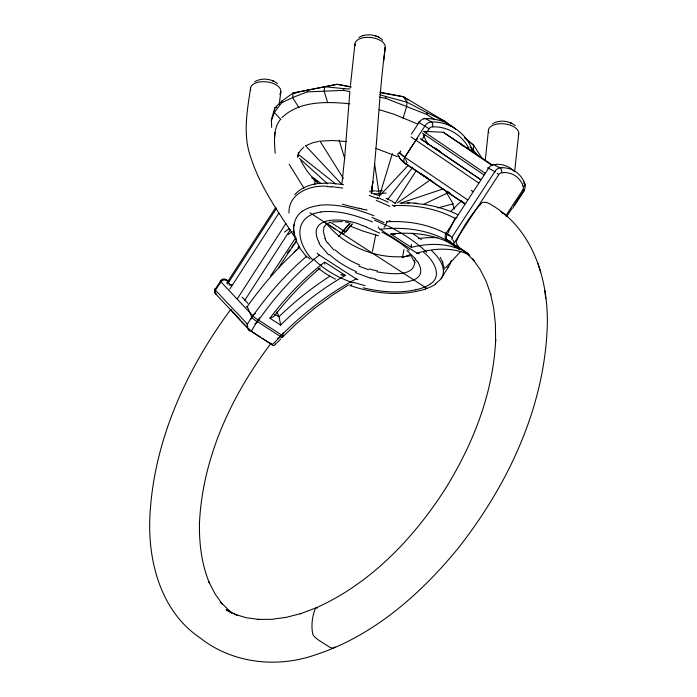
<?xml version="1.0" encoding="UTF-8"?>
<svg xmlns="http://www.w3.org/2000/svg" width="697" height="697" viewBox="0 0 697 697"><rect width="100%" height="100%" fill="white"/><g stroke="black" fill="none" stroke-linecap="round" stroke-linejoin="round"><path stroke-width="1.05" d="M274.923 314.678L274.801 315.244C287.713 299.048 301.801 283.723 317.579 270.253L317.179 270.593L320.359 267.962M324.706 264.172L324.715 263.161M411.317 245.536L411.335 247.374L414.811 246.572A216.305 110.004 -58.3 0 1 457.206 248.306L459.41 249.16L446.01 241.057M289.028 213.012C288.027 193.2 311.071 184.478 327.712 186.413M317.78 183.555C309.337 184.74 300.573 187.981 294.822 194.663M275.176 153.253C274.409 141.961 272.832 129.067 280.325 119.544M274.583 137.736L274.766 135.305M274.784 134.983L274.966 132.552M349.816 92.222L344.745 156.938L341.826 184.6M314.704 184.836L314.966 180.697L317.754 182.44L317.318 182.013A7.597 0.871 37.6 0 0 316.682 181.508L312.753 178.441M350.434 85.4L354.939 43.902M518.751 133.58L514.787 170.181M488.431 130.252L485.278 160.293M385.241 47.448C378.706 95.628 377.608 144.34 371.518 192.564L372.825 181.708L371.431 193.348M271.638 127.377L271.438 119.361L274.827 107.904L281.928 100.978L293.132 93.032L337.2 84.293L351.096 86.811M271.238 121.121L274.304 112.452L281.727 102.694L281.928 100.978M350.957 87.125L337.2 84.293L293.132 93.032L292.609 97.58L298.961 107.686M298.307 152.687L297.732 157.226L298.055 155.475M281.727 102.694L292.609 97.58L307.15 91.899L307.351 90.183M307.15 91.899L343.638 90.375L343.839 88.615L350.103 89.024M434.893 119.753L426.756 114.465L385.641 98.294L385.842 96.526L379.804 94.644M426.756 114.465L426.956 112.696L407.092 102.232L385.842 96.526M383.594 61.519L385.267 47.248M279.244 104.245L280.856 91.76M250.58 88.04C247.113 111.259 242.521 135.636 251.129 158.393C260.364 186.796 277.807 211.479 294.16 236.126M372.442 251.373L375.77 234.706M402.439 257.533L404.016 249.596M451.255 260.695L449.652 264.991L447.788 267.552M408.425 165.102L379.447 196.04L392.376 153.488M403.093 118.194L406.56 106.78L407.092 102.232L403.546 96.778L379.76 92.091M275.716 343.29L275.245 344.379M324.044 226.551L323.356 231.779L325.255 238.435M274.775 315.314L273.285 316.821L270.514 318.041A9.357 5.262 -4.2 0 1 269.905 318.198L280.577 325.107L283.818 321.927A216.305 130.095 -51.4 0 1 340.938 277.946L345.294 275.42L324.689 262.089L320.96 265.017M456.204 217.76L455.036 218.344L447.335 234.34A5.088 3.834 -61.2 0 0 447.857 240.857L468.828 254.431M298.734 153.357L300.451 150.535L303.866 147.102M400.697 150.979C400.4 153.209 395.844 153.567 398.492 155.91A5.785 4.713 -55.8 0 0 399.006 156.311M435.329 284.045L440.722 279.209L448.45 266.925M334.987 646.999C332.129 650.31 327.729 645.396 324.863 644.176C320.742 641.24 315.75 639.01 312.892 634.671C310.975 626.211 312.143 615.895 315.575 608.089C370.246 583.816 413.164 538.859 445.113 489.189C473.036 444.189 493.302 393.064 495.68 339.709L495.619 340.807L495.41 324.009L493.685 308.187L490.461 293.489L490.845 294.718L486.157 281.335L480.059 269.338L472.583 258.857L474.5 261.297L465.77 252.445M502.154 167.811L500.115 167.846A6.761 5.219 -60 0 0 494.887 171.549L451.978 237.233L445.949 233.547L488.553 168.343A6.796 5.236 -60.4 0 1 493.554 164.623L495.959 164.492M445.906 238.722A3.964 2.318 -57.9 0 0 446.672 239.759L454.549 244.935A4.949 4.043 -55.2 0 1 453.547 243.915L498.852 174.538A3.468 2.832 -55.6 0 1 501.448 172.795L503.522 172.708M395.042 203.55L416.135 170.8M441.201 278.547C447.561 268.842 438.901 257.376 431.696 250.693M226.682 283.243L275.777 207.357M227.501 284.115L276.596 208.229M229.81 289.116L278.966 212.968M237.372 298.691L285.944 223.449M244.699 300.433L290.344 229.714M411.422 134.068L419.882 121.278M421.885 139.783L424.769 135.375M215.904 288.157L216.584 287.12M216.924 286.598L217.943 285.047M469.665 150.291C463.557 135.741 448.293 126.288 432.584 126.828A3.825 3.119 -55.6 0 0 429.108 128.745L426.207 133.171M218.283 284.524L219.311 282.973M270.436 276.151L295.937 237.459M513.942 205.528L523.952 190.351A6.761 5.776 -60.7 0 0 524.763 183.764A3.86 1.882 -17.7 0 1 523.247 186.752A3.459 2.823 -55.6 0 1 522.759 190.002L505.717 215.843M219.651 282.459L220.679 280.908M506.78 216.358L512.034 208.412M512.818 207.994L524.257 190.664M278.704 267.509L296.739 240.378M350.121 222.805L341.208 232.92L327.25 223.894M231.082 309.546L230.951 309.503A5.742 0.662 37.6 0 0 230.681 309.555C186.204 369.671 153.532 441.236 149.881 516.747L149.864 517.444C147.842 561.634 161.112 611.548 199.664 637.546C231.892 663.317 276.561 668.379 315.053 654.953C372.721 636.3 420.117 594.654 457.973 548.469C506.98 486.227 543.085 410.664 547.075 330.605L547.136 329.507C549.306 284.393 535.2 233.216 495.428 207.366C491.716 205.266 487.987 201.703 483.413 202.296A5.742 4.687 -55.6 0 0 481.871 202.888C471.32 213.996 462.311 227.649 456.256 241.72A5.742 4.687 -55.6 0 0 456.326 243.358L459.027 247.4L467.948 253.516M324.419 226.621L326.623 224.103M349.842 223.537L338.698 236.492M352.299 223.99L345.799 231.831M270.924 343.246L270.967 343.438C231.622 395.112 202.688 457.18 199.473 522.794L199.49 522.097C199.002 542.728 201.468 563.646 209.344 582.849L208.908 581.864L215.016 593.861L222.491 604.351L220.54 602.243L231.752 612.881M269.913 318.207L272.623 314.687A216.305 119.204 -62.5 0 1 320.968 265.026M352.011 224.042L346.104 230.995M287.338 253.098L289.952 249.7M291.912 247.147L296.495 241.206C291.764 231.404 292.696 217.786 302.324 211.226M387.454 199.682L412.816 167.228M449.905 241.545L449.156 242.268M294.082 252.175L296.234 249.735M297.671 248.115L299.109 246.485M445.357 267.953L461.005 251.129M325.76 223.702L326.335 223.084M276.587 343.177L280.839 338.908M282.085 337.566L295.615 324.427L314.408 308.379M461.37 200.91L450.506 211.644M281.937 117.61C299.684 100.603 327.006 101.544 349.816 103.783M283.357 335.553A4.975 0.61 45.2 0 1 281.806 335.109L272.161 344.832L251.234 331.293L258.195 319.845A3.964 2.326 -57.8 0 0 259.301 317.806M314.19 308.544L333.584 294.352L348.413 284.995M397.438 202.879L430.415 179.809M471.416 151.136L473.202 149.881L473.725 145.333L464.646 137.727M254.693 81.749C261.602 77.567 271.229 78.552 277.45 83.605M429.64 284.376C443.606 276.543 433.194 259.328 423.515 252.27M492.535 123.77L493.415 123.221M358.868 37.56L359.704 37.028M327.477 223.632L330.282 222.378M306.157 145.56L312.57 142.833L318.66 141.421M246.276 306.907L247.243 306.584A240.073 130.984 -63.5 0 1 299.614 247.452M423.567 204.36L447.108 193.208M360.419 36.627C366.796 33.674 374.751 34.441 380.571 38.326M494.339 122.75C501.108 119.901 509.577 120.93 515.283 125.626M399.433 152.87L399.477 152.852A53.573 35.808 -49.7 0 0 404.809 157.208M456.439 217.664L456.91 217.49M402.117 257.759L406.185 256.165A85.914 24.317 -9.7 0 0 410.115 254.614M443.693 269.73L444.059 269.295A14.454 3.773 46.5 0 0 444.085 268.641L443.989 267.831M400.034 203.315L443.161 188.904M276.848 107.312L274.827 107.904L274.304 112.452L280.952 119.535M425.449 289.089C401.045 296.53 374.455 293.707 350.565 285.709M437.707 207.933L453.494 203.733M411.152 255.721C380.423 260.783 346.182 247.94 326.51 223.606M362.989 35.625L363.973 35.373M415.734 289.786C398.475 293.498 380.405 291.982 363.364 287.852M332.46 221.873L342.279 221.602M321.012 211.949C338.646 209.788 356.176 215.53 372.398 221.855M411.335 247.374L390.729 234.053L394.842 233.652M318.877 205.293C337.757 203.263 356.533 209.091 373.967 215.765M321.056 141.073L332.408 140.506L346.705 141.613M376.223 191.187L382.47 190.673M386.19 193.078L379.943 193.592A52.78 11.823 7.4 0 1 376.659 193.853A33.979 9.645 10.7 0 1 373.984 193.958M228.982 284.907L232.101 284.707M394.101 234.401L390.79 234.07M293.132 93.032L296.347 92.997M345.294 275.42L341.992 275.019M424.534 131.411L443.266 132.238L492.422 165.015M407.431 202.644L417.32 203.28M367.162 210.067L361.499 208.978M343.839 88.615L324.697 86.724L324.175 91.272L327.668 102.703M331.624 186.63L342.697 188.085M343.551 184.627L329.707 183.05L317.832 183.572A6.979 5.132 49.9 0 0 317.841 183.32M345.381 221.994L348.605 222.552M380.457 92.727L403.546 96.778L445.366 121.679L449.312 124.946M379.203 97.153L385.641 98.294M317.414 607.976L315.968 607.941L300.241 613.761L301.139 613.517L286.232 617.342L271.813 619.319L258.029 619.424L259.24 619.485L246.268 617.725L234.183 614.118L237.058 615.12L226.028 609.718L231.944 613.247M343.638 90.375L349.807 91.612M376.946 271.865C388.081 273.512 415.917 278.373 414.654 260.364M524.161 190.656L522.767 190.011M358.842 208.359L350.19 206.268A52.937 6.561 14 0 1 347.942 205.754L346.026 205.214A14.454 1.856 14 0 1 344.248 204.752L342.332 204.16M375.5 279.549C388.769 283.871 432.645 286.972 417.66 261.645M378.497 235.813L363.337 231.204L349.877 225.967M379.238 109.664L394.014 114.247L417.381 123.909M370.351 278.147L355.331 272.527M368.539 269.722L358.685 266.132M375.709 148.313L397.29 156.572M375.526 35.895L376.432 36.192M229.008 281.03L225.985 279.741L227.64 281.754M370.804 192.66L372.668 193.33M369.271 195.43L378.279 198.863M362.823 225.811C347.481 217.795 304.11 213.857 319.383 243.262M373.609 193.67L378.271 195.5M216.427 294.195L215.739 294.012L249.875 330.361M366.639 227.266L379.691 233.147M523.674 183.337L524.736 183.781L523.952 181.908M216.14 294.587A3.816 3.267 -41.3 0 1 215.399 290.187A6.761 1.316 35.8 0 1 215.547 288.663L215.739 288.75M510.282 122.672L511.119 123.029L510.404 122.724M272.449 80.66L273.285 81.018L272.571 80.713M270.244 343.316L270.697 343.49A5.759 0.662 37.6 0 0 270.967 343.438M422.739 174.921L422.077 174.607M523.674 190.229L524.222 190.577M386.077 198.34L392.733 201.477M386.678 221.332L387.062 221.515A4.992 0.828 -69.7 0 1 385.72 224.948A5.55 0.924 -69.7 0 1 384.378 227.196L384.021 227.039M493.554 164.658L500.115 167.846A3.86 1.821 83.4 0 1 501.631 172.769M426.956 112.696L445.366 121.679L451.107 126.462M445.374 232.894L445.949 233.547M470.039 146.875L471.085 147.389A7.606 6.482 -58.8 0 1 471.878 151.807M393.056 202.121L395.504 203.332M392.289 205.127L394.929 206.434M379.116 37.411L378.314 37.011L378.915 37.307M438.814 118.377L445.366 121.679M270.044 343.22L262.081 338.289M335.457 279.209L326.135 273.938L318.485 268.537M342.297 233.573L342.323 233.591A5.811 3.293 72.7 0 0 344.928 232.301M422.007 174.572L421.136 174.067M418.697 122.323L418.305 122.08L429.108 128.745M309.999 212.794L334.996 228.956M427.305 143.173L420.639 138.86L480.808 179.756M435.181 148.269L439.729 151.214M434.51 147.956L439.868 151.423M423.837 175.557L404.347 162.889L400.156 158.498M425.545 176.655L428.28 178.423M432.889 181.664L421.005 173.98L464.385 203.489M467.652 253.412L446.629 239.829A4.975 3.738 -63 0 1 445.958 233.547M419.28 253.525A5.079 3.851 88.2 0 1 416.823 253.098L380.031 229.296A5.079 3.842 88.2 0 1 378.262 226.987M330.143 222.047L343.804 230.881A5.106 0.592 37.6 0 0 345.564 231.831M426.886 288.401L339.456 231.84M317.17 253.063A5.079 2.117 51.9 0 0 319.348 255.067L356.141 278.861A5.079 2.117 51.9 0 0 358.049 279.506M274.853 314.269L279.148 317.048L280.577 324.541A9.357 2.657 79.5 0 1 280.569 325.098M281.815 335.126L258.195 319.845A4.975 1.194 35.6 0 1 252.741 315.619A3.755 3.049 -48 0 1 255.45 313.423M260.443 337.235L252.915 332.199M423.497 131.358L485.06 173.204M422.382 133.057L483.936 174.903M480.329 179.338L427.374 143.338L427.941 144.671M478.769 183.067L411.064 136.917M467.661 199.908L403.938 156.598L399.276 152.355M464.786 203.986L404.669 163.124L401.489 160.554L399.538 157.975A21.851 14.053 -57.2 0 1 398.571 155.736M443.266 132.238L491.655 165.189M296.591 239.463L295.171 237.215A52.432 28.76 -42.3 0 1 294.648 235.63M471.268 190.342L473.028 191.553M447.335 191.239L449.983 193.069M460.586 200.387L464.124 202.818M403.546 96.778L407.928 99.906M495.358 171.889L487.726 167.803L488.257 168.343M311.472 176.437L321.073 183.468M252.575 331.946L250.815 330.631M497.222 173.283L498.294 174.102M380.78 38.466L381.642 39.154M311.707 177.622L312.23 178.031M298.368 154.438L335.745 183.956M503.251 213.256L506.188 215.582M464.934 138.006L473.725 145.333L482.036 158.245M407.031 250.572L415.604 258.935M455.768 129.302C447.692 121.714 436.4 118.446 425.484 118.586A7.205 5.62 -58.2 0 0 424.133 118.708A7.667 5.977 -58.3 0 0 419.89 121.278M299.414 158.367L327.607 183.834M500.969 211.435L502.79 213.7M328.583 254.849L321.395 246.485M333.863 250.075L327.677 242.704M241.537 321.683L249.474 329.533A5.742 0.662 37.6 0 0 250.476 330.361M240.77 320.881L230.681 309.555M382.235 39.685L382.766 40.234M242.068 297.088L247.966 303.352M305.347 145.516L341.565 184.086M228.947 283.139L231.57 285.927M271.185 343.264L272.205 344.37M470.998 147.511L478.447 156.163M312.474 259.58C301.879 248.995 293.045 228.076 307.299 217.115A35.756 22.025 15.1 0 1 321.038 211.993M307.037 257.489L300.503 249.012L296.425 241.214M310.993 175.749L306.776 170.695L300.816 160.746M472.871 150.979L474.23 152.669M411.509 256.688L414.933 262.699M440.164 257.289L442.159 261.157M317.483 182.335L317.571 182.457A1.194 0.741 62.1 0 1 317.806 183.311M446.176 192.189L452.135 202.139L454.278 209.083M304.049 188.26L289.142 164.204M406.482 163.847L406.508 163.882A5.184 4.226 -55.2 0 0 407.518 164.893L405.584 163.734A5.106 4.165 -55.6 0 1 404.783 157.173L415.9 140.341A3.834 3.128 -55.6 0 1 417.834 138.703M319.74 140.759L343.403 178.432M460.621 143.19L461.51 144.993M456.021 245.719L458.861 248.829A9.357 9.139 -39.2 0 0 459.419 249.16M423.279 134.939L427.792 144.34M522.576 185.036L523.273 186.77M276.901 311.803L279 316.717A221.341 133.014 -51.6 0 1 329.82 276.273M247.243 306.584L251.844 317.353A5.088 1.133 35 0 0 257.524 321.683L280.325 336.433A5.088 0.54 44.4 0 0 281.876 337M537.997 263.571L540.593 271.804M339.099 140.106L344.815 158.803M442.621 262.551L443.78 266.803M247.688 326.597L247.418 324.689M294.709 235.586L294.413 234.27M294.361 234.009L293.681 230.263A52.937 29.248 -41.1 0 1 293.542 228.816L293.463 227.536A14.454 7.963 -41.3 0 1 293.576 226.272L294.256 224.303A4.051 2.222 -41.6 0 1 294.465 223.964M452.153 239.777L451.97 237.877M374.629 163.978L379.447 196.04M544.836 290.579L545.716 298.708M404.818 158.872L404.748 157.295L424.917 125.974A7.597 5.924 -58.2 0 1 431.591 122.001C448.424 121.444 464.672 131.785 471.085 147.398A3.807 2.03 -28.1 0 1 470.118 150.7M435.695 284.149A41.027 18.035 -0.5 0 1 425.336 288.915M389.135 220.583A124.345 48.006 15.3 0 1 390.756 221.367M412.014 233.181A124.345 48.006 15.3 0 1 421.293 239.585M349.833 284.681A4.949 1.377 -80.9 0 0 350.425 285.683A5.567 1.551 -80.9 0 0 351.776 284.332M353.118 282.843A117.07 75.877 -4.8 0 1 313.633 259.066M364.993 285.587A106.58 64.734 -2.5 0 1 353.701 282.337M374.498 220.165A102.59 45 14.6 0 1 386.574 225.715M387.715 225.802A117.096 45.575 15.9 0 1 426.686 252.305M371.963 217.464A109.368 44.033 15.3 0 1 384.152 222.709M302.411 211.278A40.992 24.961 14.6 0 1 319.026 205.537M309.999 259.092A124.301 80.922 -4.1 0 1 308.022 257.071M429.744 284.402A35.791 15.395 -0.8 0 1 415.769 289.813M376.275 200.44A118.769 47.143 15.6 0 1 389.789 206.39M327.808 186.691A57.956 34.066 14 0 1 331.685 186.918M377.26 197.417A108.619 42.369 16 0 1 388.238 202.208M377.495 270.967A65.291 37.046 0.7 0 1 369.262 268.92M359.852 265.052A93.572 58.461 -2.1 0 1 334.891 249.631M327.215 242.8A64.577 39.459 1.6 0 1 324.898 238.487M375.744 279.201A76.836 44.033 1.2 0 1 370.638 277.824M356.341 271.673A110.57 68.158 -1.1 0 1 329.463 254.483M321.143 246.538A77.158 46.351 2.3 0 1 319.165 243.297M362.998 225.628A78.508 37.411 11.8 0 1 366.84 227.1M381.965 232.153A110.501 48.032 13.2 0 1 409.261 250.336M415.185 258.962A76.862 34.859 10.4 0 1 417.303 261.654M292.261 231.596A101.318 38.135 -24 0 1 288.253 234.523M375.282 190.839A51.186 11.457 7.4 0 1 369.419 191.178M289.272 228.572A101.318 38.135 -24 0 1 284.498 232.092M345.381 231.09A5.106 0.592 37.6 0 1 345.756 231.578M272.222 344.893A4.949 0.584 37.8 0 0 273.294 345.52A5.454 2.788 77.4 0 0 275.271 344.492M251.173 331.223A4.949 0.549 37.5 0 1 249.892 330.343M226.168 279.819A3.877 3.642 -71.1 0 0 221.001 280.368A6.796 1.35 35.9 0 0 221.027 281.971L215.417 290.196L247.418 324.096L252.715 315.61L220.993 281.963A3.816 3.232 -39.9 0 1 226.325 280.368M216.087 294.012A3.86 3.598 -69.7 0 1 215.547 288.663M283.052 332.826A3.964 2.265 -56.5 0 1 281.788 335.091M249.404 330.997A5.454 4.827 64.8 0 1 247.383 326.571M246.999 324.523A7.44 4.984 62.7 0 1 247.026 323.896M283.54 334.891A3.755 3.049 -48 0 1 283.304 335.179M314.861 180.593A5.419 0.627 37.6 0 1 313.946 179.992M342.366 233.634A5.201 0.61 37.8 0 1 341.269 232.99M306.889 256.069A222.404 121.339 -63.5 0 0 251.844 317.353A5.088 3.868 -23.1 0 0 250.789 319.496M319.357 255.093A217.115 118.272 -63.7 0 0 257.524 321.692A5.088 2.945 -57.1 0 1 254.823 323.669M277.624 338.411A5.088 2.945 -57.1 0 0 280.325 336.433A217.115 131.533 -50.2 0 1 356.141 278.896M341.948 274.897A6.256 4.679 6.3 0 1 340.789 274.618M386.922 221.812A222.404 145.839 -55.5 0 1 447.335 234.34A5.088 0.88 25.7 0 1 449.948 235.29M393.561 205.65A240.073 157.417 -55.5 0 1 455.028 218.361M380.022 229.33A217.115 142.746 -55.4 0 1 447.84 240.874A5.088 2.945 -57.1 0 0 449.922 240.84M416.815 253.124A217.115 107.059 -58.6 0 1 469.726 255.154M401.306 203.175A244.969 160.249 -55.5 0 1 409.313 203.193M414.236 203.428A244.969 160.249 -55.5 0 1 457.685 214.606M394.833 233.661A216.305 139.295 -55.7 0 1 446.002 241.066M395.304 234.209A6.256 5.785 6.6 0 1 394.11 234.253M411.369 245.37A6.256 0.906 -77.2 0 1 411.43 244.516M418.427 238.644A221.341 112.931 -58.3 0 1 437.324 237.729M455.167 247.269A223.972 110.893 -58.5 0 1 456.866 247.461M432.584 126.828A3.807 1.986 -86 0 0 431.6 121.992L425.484 118.586A3.799 1.969 -87.2 0 0 423.881 118.847M399.738 157.81A29.962 20.1 -49.5 0 1 399.355 157.078M407.048 162.706A5.776 1.647 67.7 0 1 405.785 159.465M467.626 147.651A7.641 6.517 -59 0 1 467.687 148.67M462.878 145.725A3.799 2.004 -26.8 0 1 463.827 145.316M495.985 164.3A34.963 28.516 -55.6 0 1 514.7 171.68M491.855 165.581A3.877 1.795 81.8 0 1 493.554 164.605M502.18 167.681A34.319 27.993 -55.6 0 1 524.057 181.839M503.556 172.516A29.047 23.698 -55.6 0 1 522.741 184.932M454.122 242.617A5.454 1.342 68 0 1 453.172 240.23M452.414 238.017A7.44 4.208 70.9 0 1 452.405 237.459M250.693 89.835A15.256 8.085 6.6 0 1 267.596 81.993A15.256 8.085 6.6 0 1 279.732 94.182M355.139 45.706A15.256 8.085 6.6 0 1 371.44 37.594A15.256 8.085 6.6 0 1 384.387 49.513M361.377 208.769A52.432 7.449 14.1 0 1 358.781 208.159M488.858 132.657A15.256 8.085 6.6 0 1 503.609 123.796A15.256 8.085 6.6 0 1 518.307 135.122M442.403 261.349A52.432 13.295 47.2 0 1 442.839 262.734M443.728 266.759A52.937 13.888 46.3 0 1 443.945 267.787"/></g></svg>
